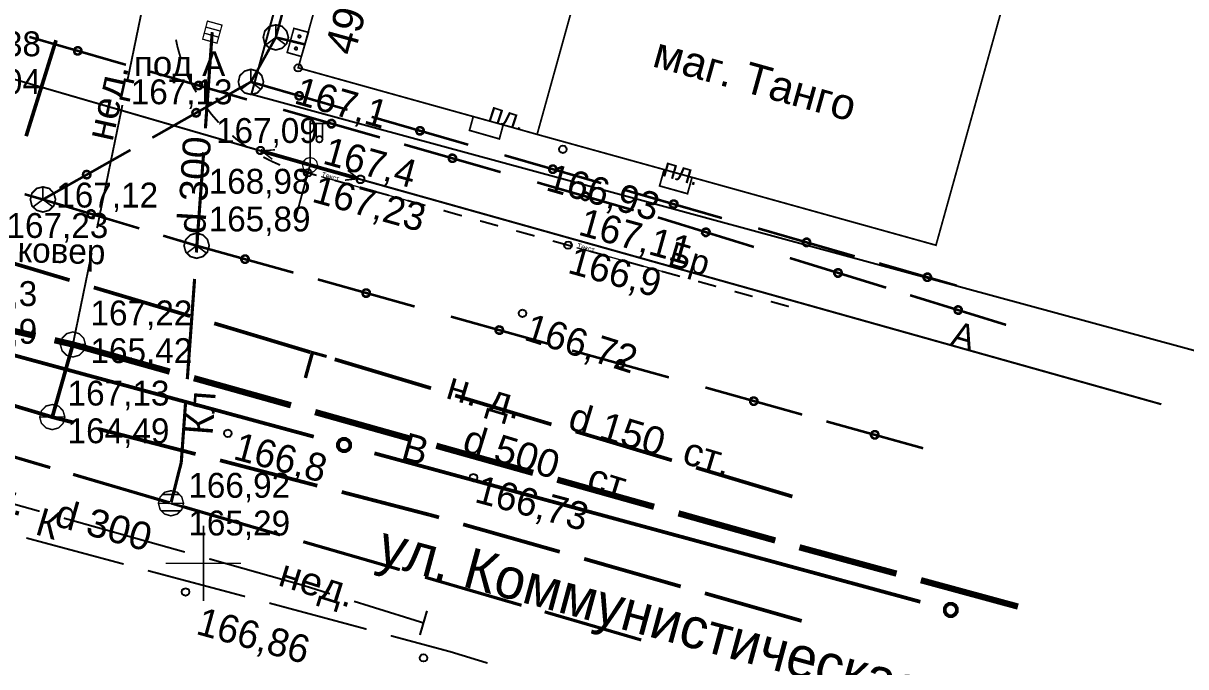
# Model space of a CAD drawing. Extents: x -2634 to -2115, y -2142 to -1393.
# Drawn here: x -2207.16 to -2160.94, y -1604.12 to -1578.51 of the extents above; entities that cross this region are included whole.
import ezdxf

# ---------------------------------------------------------------- set-up
doc = ezdxf.new("R2010")
doc.units = 0
doc.header["$MEASUREMENT"] = 0
for name, color, linetype in [('500_Дополн-Бордюры__п', 7, 'Continuous'), ('500_Дороги-Проезжие_ч', 7, 'Continuous'), ('500_Линии_-Линии_связ', 7, 'Continuous'), ('500_Линии_-ЛЭП_провод', 7, 'Continuous'), ('500_Линии_-Смотровые_', 7, 'Continuous'), ('500_Линии_-Сооружения', 7, 'Continuous'), ('500_Линии_-Фонари_час', 7, 'Continuous'), ('500_Объект-Опоры', 7, 'Continuous'), ('500_Рельеф-Высотные_о', 7, 'Continuous'), ('500_Строен-Дополнения', 7, 'Continuous'), ('500_Строен-Здания', 7, 'Continuous'), ('500_Трубоп-Водопровод', 7, 'Continuous'), ('500_Трубоп-Газопровод', 7, 'Continuous'), ('500_Трубоп-Канализаци', 7, 'Continuous'), ('500_Трубоп-Смотровые_', 7, 'Continuous'), ('500_Улицы-Улицы_и_их', 7, 'Continuous'), ('ЗАЯВКИ-Условные_з', 7, 'Continuous'), ('Красные_ли-Красные_ли', 7, 'Continuous'), ('Красные_ли-Оси_улиц_к', 7, 'Continuous')]:
    doc.layers.add(name, color=color, linetype=linetype)
doc.styles.add('TARIAL', font='Arial')

msp = doc.modelspace()

# ---------------------------------------------------------------- linework, layer by layer
at = {"layer": '500_Дополн-Бордюры__п', "color": 1, "const_width": 0.075}
for points in [[(-2201.03, -1579.45), (-2201.09, -1579.16)], [(-2200.91, -1579.87), (-2201.03, -1579.45)], [(-2200.9, -1579.89), (-2200.91, -1579.87)], [(-2200.59, -1580.67), (-2200.63, -1580.59)], [(-2200.4, -1581.06), (-2200.59, -1580.67)], [(-2200.28, -1581.25), (-2200.4, -1581.06)], [(-2199.67, -1582.14), (-2199.87, -1581.88)], [(-2199.39, -1582.46), (-2199.67, -1582.14)], [(-2198.76, -1583.06), (-2198.85, -1582.98)], [(-2198.42, -1583.33), (-2198.76, -1583.06)], [(-2198.26, -1583.44), (-2198.42, -1583.33)], [(-2197.31, -1583.99), (-2197.62, -1583.83)], [(-2196.95, -1584.15), (-2197.31, -1583.99)], [(-2195.5, -1584.56), (-2196.23, -1584.36)], [(-2194.06, -1584.96), (-2194.78, -1584.76)], [(-2192.61, -1585.36), (-2193.34, -1585.16)], [(-2191.17, -1585.76), (-2191.89, -1585.56)], [(-2189.72, -1586.17), (-2190.45, -1585.96)], [(-2188.28, -1586.57), (-2189, -1586.37)], [(-2186.83, -1586.97), (-2187.56, -1586.77)], [(-2185.39, -1587.37), (-2186.11, -1587.17)], [(-2183.94, -1587.77), (-2184.66, -1587.57)], [(-2182.5, -1588.18), (-2183.22, -1587.98)], [(-2181.05, -1588.58), (-2181.77, -1588.38)], [(-2179.61, -1588.98), (-2180.33, -1588.78)], [(-2178.16, -1589.38), (-2178.88, -1589.18)], [(-2176.72, -1589.78), (-2177.44, -1589.58)]]:
    msp.add_lwpolyline(points, dxfattribs=at)
at = {"layer": '500_Линии_-Линии_связ', "color": 6}
for p, q in [((-2225.5, -1575.51), (-2195.76, -1584.15)), ((-2195.76, -1584.15), (-2161.92, -1593.66))]:
    msp.add_line(p, q, dxfattribs=at)
at = {"layer": '500_Линии_-Линии_связ', "color": 0}
for points, const_width in [([(-2197.12, -1579.07), (-2196.08, -1575.2)], 0.1), ([(-2206.92, -1579.05), (-2203.08, -1580.16)], 0.1), ([(-2198.11, -1580.84), (-2197.12, -1579.07)], 0.1), ([(-2197.12, -1579.07), (-2197.49, -1579.72)], 0.1), ([(-2197.12, -1579.07), (-2195.96, -1579.35)], 0.1), ([(-2195.96, -1579.35), (-2196.69, -1579.17)], 0.1), ([(-2202.11, -1580.43), (-2198.27, -1581.54)], 0.1), ([(-2198.11, -1580.84), (-2198.77, -1581.21)], 0.1), ([(-2198.11, -1580.84), (-2194.27, -1581.95)], 0.1), ([(-2202.03, -1583.06), (-2198.55, -1581.09)], 0.1), ([(-2196.83, -1581.95), (-2192.98, -1583.05)], 0.1), ([(-2193.31, -1582.23), (-2189.47, -1583.34)], 0.1), ([(-2206.38, -1585.52), (-2202.9, -1583.55)], 0.1), ([(-2195.81, -1584.13), (-2197.73, -1583.58)], 0.15), ([(-2192.02, -1583.33), (-2188.18, -1584.43)], 0.1), ([(-2195.76, -1584.15), (-2193.84, -1584.69)], 0.15), ([(-2188.03, -1583.76), (-2184.18, -1584.87)], 0.1), ([(-2186.73, -1584.84), (-2182.89, -1585.95)], 0.1), ([(-2206.38, -1585.52), (-2207.11, -1585.31)], 0.1), ([(-2206.45, -1585.5), (-2206.38, -1585.52)], 0.1), ([(-2206.38, -1585.52), (-2202.55, -1586.67)], 0.1), ([(-2183.22, -1585.15), (-2179.38, -1586.26)], 0.1), ([(-2181.93, -1586.23), (-2178.11, -1587.41)], 0.1), ([(-2201.6, -1586.96), (-2200.27, -1587.36)], 0.1), ([(-2177.94, -1586.67), (-2174.1, -1587.78)], 0.1), ([(-2200.27, -1587.36), (-2200.99, -1587.14)], 0.1), ([(-2200.27, -1587.36), (-2196.42, -1588.43)], 0.1), ([(-2176.68, -1587.85), (-2172.85, -1589.03)], 0.1), ([(-2173.13, -1588.06), (-2170.04, -1588.95)], 0.1), ([(-2195.45, -1588.7), (-2191.6, -1589.78)], 0.1), ([(-2171.9, -1589.33), (-2168.08, -1590.51)], 0.1), ([(-2190.16, -1590.18), (-2186.3, -1591.26)], 0.1), ([(-2185.34, -1591.53), (-2181.49, -1592.6)], 0.1), ([(-2180.04, -1593), (-2176.19, -1594.08)], 0.1), ([(-2175.23, -1594.35), (-2171.38, -1595.42)], 0.1)]:
    msp.add_lwpolyline(points, dxfattribs=dict(at, const_width=const_width))
at = {"layer": '500_Линии_-Линии_связ', "color": 0, "const_width": 0.1}
for points in [[(-2204.96, -1579.46), (-2204.89, -1579.5), (-2204.85, -1579.57), (-2204.85, -1579.65), (-2204.89, -1579.71), (-2204.96, -1579.75), (-2205.04, -1579.75), (-2205.11, -1579.71), (-2205.14, -1579.64), (-2205.14, -1579.56), (-2205.1, -1579.5), (-2205.03, -1579.46)], [(-2200.15, -1580.84), (-2200.08, -1580.88), (-2200.05, -1580.95), (-2200.05, -1581.03), (-2200.09, -1581.09), (-2200.16, -1581.13), (-2200.23, -1581.13), (-2200.3, -1581.09), (-2200.34, -1581.02), (-2200.34, -1580.94), (-2200.3, -1580.88), (-2200.23, -1580.84)], [(-2196.15, -1581.25), (-2196.08, -1581.29), (-2196.05, -1581.36), (-2196.05, -1581.44), (-2196.09, -1581.51), (-2196.16, -1581.54), (-2196.23, -1581.54), (-2196.3, -1581.5), (-2196.34, -1581.43), (-2196.34, -1581.36), (-2196.3, -1581.29), (-2196.23, -1581.25)], [(-2200.36, -1581.94), (-2200.29, -1581.92), (-2200.21, -1581.94), (-2200.16, -1582), (-2200.14, -1582.07), (-2200.16, -1582.15), (-2200.22, -1582.2), (-2200.29, -1582.22), (-2200.37, -1582.2), (-2200.42, -1582.15), (-2200.44, -1582.07), (-2200.42, -1582)], [(-2194.86, -1582.36), (-2194.8, -1582.4), (-2194.76, -1582.46), (-2194.76, -1582.54), (-2194.8, -1582.61), (-2194.87, -1582.65), (-2194.95, -1582.65), (-2195.01, -1582.61), (-2195.05, -1582.54), (-2195.05, -1582.46), (-2195.01, -1582.39), (-2194.94, -1582.36)], [(-2191.35, -1582.64), (-2191.28, -1582.68), (-2191.24, -1582.75), (-2191.24, -1582.83), (-2191.28, -1582.89), (-2191.35, -1582.93), (-2191.43, -1582.93), (-2191.5, -1582.89), (-2191.53, -1582.82), (-2191.53, -1582.74), (-2191.49, -1582.68), (-2191.42, -1582.64)], [(-2190.06, -1583.74), (-2189.99, -1583.78), (-2189.95, -1583.84), (-2189.95, -1583.92), (-2189.99, -1583.99), (-2190.06, -1584.02), (-2190.14, -1584.02), (-2190.21, -1583.98), (-2190.24, -1583.92), (-2190.24, -1583.84), (-2190.2, -1583.77), (-2190.14, -1583.73)], [(-2186.06, -1584.17), (-2186, -1584.21), (-2185.96, -1584.28), (-2185.96, -1584.35), (-2186, -1584.42), (-2186.07, -1584.46), (-2186.15, -1584.46), (-2186.21, -1584.42), (-2186.25, -1584.35), (-2186.25, -1584.27), (-2186.21, -1584.2), (-2186.14, -1584.17)], [(-2204.72, -1584.4), (-2204.64, -1584.38), (-2204.57, -1584.4), (-2204.51, -1584.46), (-2204.49, -1584.53), (-2204.51, -1584.61), (-2204.57, -1584.66), (-2204.64, -1584.68), (-2204.72, -1584.66), (-2204.77, -1584.61), (-2204.79, -1584.53), (-2204.77, -1584.46)], [(-2184.77, -1585.25), (-2184.7, -1585.29), (-2184.67, -1585.36), (-2184.67, -1585.44), (-2184.71, -1585.5), (-2184.78, -1585.54), (-2184.85, -1585.54), (-2184.92, -1585.5), (-2184.96, -1585.43), (-2184.96, -1585.35), (-2184.92, -1585.29), (-2184.85, -1585.25)], [(-2181.26, -1585.56), (-2181.19, -1585.6), (-2181.15, -1585.66), (-2181.16, -1585.74), (-2181.2, -1585.81), (-2181.26, -1585.85), (-2181.34, -1585.84), (-2181.41, -1585.8), (-2181.45, -1585.74), (-2181.44, -1585.66), (-2181.4, -1585.59), (-2181.34, -1585.56)], [(-2204.43, -1585.95), (-2204.36, -1585.99), (-2204.32, -1586.06), (-2204.33, -1586.14), (-2204.37, -1586.2), (-2204.43, -1586.24), (-2204.51, -1586.24), (-2204.58, -1586.2), (-2204.61, -1586.13), (-2204.61, -1586.05), (-2204.57, -1585.98), (-2204.5, -1585.95)], [(-2179.98, -1586.68), (-2179.91, -1586.72), (-2179.87, -1586.79), (-2179.88, -1586.87), (-2179.92, -1586.93), (-2179.99, -1586.97), (-2180.06, -1586.97), (-2180.13, -1586.92), (-2180.17, -1586.86), (-2180.16, -1586.78), (-2180.12, -1586.71), (-2180.05, -1586.68)], [(-2175.98, -1587.08), (-2175.91, -1587.12), (-2175.87, -1587.19), (-2175.87, -1587.27), (-2175.91, -1587.34), (-2175.98, -1587.37), (-2176.06, -1587.37), (-2176.12, -1587.33), (-2176.16, -1587.26), (-2176.16, -1587.19), (-2176.12, -1587.12), (-2176.05, -1587.08)], [(-2198.3, -1587.75), (-2198.24, -1587.79), (-2198.2, -1587.86), (-2198.2, -1587.94), (-2198.24, -1588), (-2198.31, -1588.04), (-2198.38, -1588.04), (-2198.45, -1588), (-2198.49, -1587.93), (-2198.49, -1587.86), (-2198.45, -1587.79), (-2198.38, -1587.75)], [(-2174.72, -1588.3), (-2174.65, -1588.34), (-2174.62, -1588.41), (-2174.62, -1588.49), (-2174.66, -1588.55), (-2174.73, -1588.59), (-2174.81, -1588.59), (-2174.87, -1588.55), (-2174.91, -1588.48), (-2174.91, -1588.4), (-2174.87, -1588.33), (-2174.8, -1588.3)], [(-2171.17, -1588.47), (-2171.11, -1588.51), (-2171.07, -1588.58), (-2171.07, -1588.66), (-2171.11, -1588.72), (-2171.18, -1588.76), (-2171.25, -1588.76), (-2171.32, -1588.72), (-2171.36, -1588.65), (-2171.36, -1588.57), (-2171.32, -1588.51), (-2171.25, -1588.47)], [(-2193.49, -1589.1), (-2193.42, -1589.14), (-2193.38, -1589.2), (-2193.38, -1589.28), (-2193.42, -1589.35), (-2193.49, -1589.39), (-2193.57, -1589.39), (-2193.64, -1589.35), (-2193.67, -1589.28), (-2193.67, -1589.2), (-2193.63, -1589.13), (-2193.57, -1589.1)], [(-2169.94, -1589.78), (-2169.88, -1589.82), (-2169.84, -1589.89), (-2169.84, -1589.96), (-2169.89, -1590.03), (-2169.95, -1590.07), (-2170.03, -1590.06), (-2170.1, -1590.02), (-2170.13, -1589.95), (-2170.13, -1589.87), (-2170.09, -1589.81), (-2170.02, -1589.77)], [(-2188.19, -1590.58), (-2188.12, -1590.61), (-2188.09, -1590.68), (-2188.09, -1590.76), (-2188.13, -1590.83), (-2188.19, -1590.86), (-2188.27, -1590.86), (-2188.34, -1590.82), (-2188.38, -1590.76), (-2188.38, -1590.68), (-2188.34, -1590.61), (-2188.27, -1590.57)], [(-2183.37, -1591.92), (-2183.31, -1591.96), (-2183.27, -1592.03), (-2183.27, -1592.1), (-2183.31, -1592.17), (-2183.38, -1592.21), (-2183.46, -1592.21), (-2183.52, -1592.17), (-2183.56, -1592.1), (-2183.56, -1592.02), (-2183.52, -1591.96), (-2183.45, -1591.92)], [(-2178.08, -1593.4), (-2178.01, -1593.44), (-2177.97, -1593.5), (-2177.97, -1593.58), (-2178.01, -1593.65), (-2178.08, -1593.69), (-2178.16, -1593.69), (-2178.22, -1593.65), (-2178.26, -1593.58), (-2178.26, -1593.5), (-2178.22, -1593.43), (-2178.15, -1593.4)], [(-2173.26, -1594.74), (-2173.19, -1594.78), (-2173.16, -1594.85), (-2173.16, -1594.93), (-2173.2, -1594.99), (-2173.26, -1595.03), (-2173.34, -1595.03), (-2173.41, -1594.99), (-2173.45, -1594.92), (-2173.45, -1594.85), (-2173.41, -1594.78), (-2173.34, -1594.74)]]:
    msp.add_lwpolyline(points, close=True, dxfattribs=at)
at = {"layer": '500_Линии_-Линии_связ', "color": 0}
for points in [[(-2197.77, -1583.72), (-2197.84, -1583.68), (-2197.88, -1583.61), (-2197.88, -1583.53), (-2197.83, -1583.47), (-2197.77, -1583.43), (-2197.69, -1583.43), (-2197.62, -1583.47), (-2197.59, -1583.54), (-2197.59, -1583.62), (-2197.63, -1583.68), (-2197.7, -1583.72)], [(-2193.71, -1584.56), (-2193.64, -1584.6), (-2193.61, -1584.67), (-2193.61, -1584.75), (-2193.65, -1584.83), (-2193.72, -1584.87), (-2193.8, -1584.87), (-2193.86, -1584.83), (-2193.9, -1584.76), (-2193.9, -1584.67), (-2193.86, -1584.6), (-2193.79, -1584.56)]]:
    msp.add_lwpolyline(points, close=True, dxfattribs=at)
at = {"layer": '500_Линии_-ЛЭП_провод', "color": 253, "const_width": 0.07}
for points in [[(-2225.5, -1575.51), (-2195.76, -1584.15)], [(-2195.76, -1584.15), (-2161.92, -1593.66)]]:
    msp.add_lwpolyline(points, dxfattribs=at)
at = {"layer": '500_Линии_-ЛЭП_провод', "color": 0}
for points, const_width in [([(-2197.15, -1583.54), (-2197.68, -1583.59)], 0.06), ([(-2195.76, -1584.15), (-2197.68, -1583.59)], 0.06), ([(-2197.26, -1583.92), (-2197.68, -1583.59)], 0.06), ([(-2195.76, -1584.15), (-2193.84, -1584.69)], 0.065), ([(-2194.26, -1584.36), (-2193.84, -1584.69)], 0.065), ([(-2194.37, -1584.75), (-2193.84, -1584.69)], 0.065)]:
    msp.add_lwpolyline(points, dxfattribs=dict(at, const_width=const_width))
at = {"layer": '500_Линии_-Смотровые_', "color": 0, "const_width": 0.07}
for points in [[(-2197.12, -1578.57), (-2196.87, -1578.63), (-2196.69, -1578.82), (-2196.62, -1579.07), (-2196.69, -1579.32), (-2196.87, -1579.5), (-2197.12, -1579.57), (-2197.37, -1579.5), (-2197.56, -1579.32), (-2197.62, -1579.07), (-2197.56, -1578.82), (-2197.37, -1578.63)], [(-2197.12, -1579.02), (-2197.12, -1579.02), (-2197.12, -1579.02), (-2197.12, -1579.02), (-2197.12, -1579.02), (-2197.12, -1579.02), (-2197.12, -1579.02), (-2197.12, -1579.02), (-2197.12, -1579.02), (-2197.12, -1579.02), (-2197.12, -1579.02), (-2197.12, -1579.02)], [(-2198.11, -1580.34), (-2197.86, -1580.41), (-2197.68, -1580.59), (-2197.61, -1580.84), (-2197.68, -1581.09), (-2197.86, -1581.28), (-2198.11, -1581.34), (-2198.36, -1581.28), (-2198.55, -1581.09), (-2198.61, -1580.84), (-2198.55, -1580.59), (-2198.36, -1580.41)], [(-2198.11, -1580.79), (-2198.11, -1580.79), (-2198.11, -1580.79), (-2198.11, -1580.79), (-2198.11, -1580.79), (-2198.11, -1580.79), (-2198.11, -1580.79), (-2198.11, -1580.79), (-2198.11, -1580.79), (-2198.11, -1580.79), (-2198.11, -1580.79), (-2198.11, -1580.79)], [(-2206.38, -1585.02), (-2206.13, -1585.08), (-2205.95, -1585.27), (-2205.88, -1585.52), (-2205.95, -1585.77), (-2206.13, -1585.95), (-2206.38, -1586.02), (-2206.63, -1585.95), (-2206.82, -1585.77), (-2206.88, -1585.52), (-2206.82, -1585.27), (-2206.63, -1585.08)], [(-2206.38, -1585.47), (-2206.38, -1585.47), (-2206.38, -1585.47), (-2206.38, -1585.47), (-2206.38, -1585.47), (-2206.38, -1585.47), (-2206.38, -1585.47), (-2206.38, -1585.47), (-2206.38, -1585.47), (-2206.38, -1585.47), (-2206.38, -1585.47), (-2206.38, -1585.47)], [(-2200.27, -1586.86), (-2200.02, -1586.93), (-2199.84, -1587.11), (-2199.77, -1587.36), (-2199.84, -1587.61), (-2200.02, -1587.79), (-2200.27, -1587.86), (-2200.52, -1587.79), (-2200.7, -1587.61), (-2200.77, -1587.36), (-2200.7, -1587.11), (-2200.52, -1586.93)], [(-2200.27, -1587.31), (-2200.27, -1587.31), (-2200.27, -1587.31), (-2200.27, -1587.31), (-2200.27, -1587.31), (-2200.27, -1587.31), (-2200.27, -1587.31), (-2200.27, -1587.31), (-2200.27, -1587.31), (-2200.27, -1587.31), (-2200.27, -1587.31), (-2200.27, -1587.31)]]:
    msp.add_lwpolyline(points, close=True, dxfattribs=at)
at = {"layer": '500_Линии_-Смотровые_', "color": 0, "const_width": 0.065}
for points in [[(-2197.12, -1578.57), (-2197.12, -1579.07)], [(-2197.52, -1579.37), (-2197.12, -1579.07)], [(-2197.12, -1579.07), (-2196.72, -1579.37)], [(-2198.11, -1580.34), (-2198.11, -1580.84)], [(-2198.51, -1581.14), (-2198.11, -1580.84)], [(-2198.11, -1580.84), (-2197.71, -1581.14)], [(-2206.38, -1585.02), (-2206.38, -1585.52)], [(-2206.78, -1585.82), (-2206.38, -1585.52)], [(-2206.38, -1585.52), (-2205.98, -1585.82)], [(-2200.27, -1586.86), (-2200.27, -1587.36)], [(-2200.67, -1587.66), (-2200.27, -1587.36)], [(-2200.27, -1587.36), (-2199.87, -1587.66)]]:
    msp.add_lwpolyline(points, dxfattribs=at)
at = {"layer": '500_Линии_-Сооружения', "color": 0}
for points, const_width in [([(-2196.1, -1579.83), (-2196.67, -1579.67), (-2196.4, -1578.71), (-2195.82, -1578.87)], 0.065), ([(-2196.23, -1579.02), (-2196.22, -1578.99), (-2196.19, -1578.98), (-2196.17, -1578.98), (-2196.15, -1579), (-2196.13, -1579.02), (-2196.13, -1579.04), (-2196.15, -1579.07), (-2196.17, -1579.08), (-2196.19, -1579.08), (-2196.22, -1579.07), (-2196.23, -1579.04)], 0.07), ([(-2196.36, -1579.5), (-2196.35, -1579.48), (-2196.33, -1579.46), (-2196.3, -1579.46), (-2196.28, -1579.48), (-2196.27, -1579.5), (-2196.27, -1579.52), (-2196.28, -1579.55), (-2196.3, -1579.56), (-2196.33, -1579.56), (-2196.35, -1579.55), (-2196.37, -1579.52)], 0.07)]:
    msp.add_lwpolyline(points, close=True, dxfattribs=dict(at, const_width=const_width))
at = {"layer": '500_Линии_-Фонари_час', "color": 0, "const_width": 0.065}
for points in [[(-2195.76, -1584.15), (-2195.76, -1582.4)], [(-2195.01, -1582.5), (-2195.76, -1582.5)], [(-2195.51, -1583.15), (-2195.51, -1582.5)], [(-2195.26, -1583.15), (-2195.26, -1582.5)], [(-2195.51, -1583.12), (-2195.51, -1583)], [(-2195.51, -1583.1), (-2195.51, -1583.1)], [(-2195.26, -1583.12), (-2195.26, -1583)], [(-2195.26, -1583.12), (-2195.26, -1583)]]:
    msp.add_lwpolyline(points, dxfattribs=at)
at = {"layer": '500_Линии_-Фонари_час', "color": 0, "const_width": 0.07}
msp.add_lwpolyline([(-2195.51, -1583.12), (-2195.5, -1583.06), (-2195.45, -1583.01), (-2195.39, -1583), (-2195.32, -1583.01), (-2195.28, -1583.06), (-2195.26, -1583.12), (-2195.28, -1583.18), (-2195.32, -1583.23), (-2195.39, -1583.25), (-2195.45, -1583.23), (-2195.5, -1583.18)], close=True, dxfattribs=at)
at = {"layer": '500_Объект-Опоры', "color": 0, "const_width": 0.075}
msp.add_lwpolyline([(-2195.76, -1584.15), (-2196.34, -1586.27)], dxfattribs=at)
at = {"layer": '500_Объект-Опоры', "color": 1, "const_width": 0.05}
msp.add_lwpolyline([(-2195.76, -1583.85), (-2195.61, -1583.89), (-2195.5, -1584), (-2195.46, -1584.15), (-2195.5, -1584.3), (-2195.61, -1584.41), (-2195.76, -1584.45), (-2195.91, -1584.41), (-2196.02, -1584.3), (-2196.06, -1584.15), (-2196.02, -1584), (-2195.91, -1583.89)], close=True, dxfattribs=at)
at = {"layer": '500_Рельеф-Высотные_о', "color": 0}
for points in [[(-2196.23, -1580.13), (-2196.15, -1580.15), (-2196.1, -1580.21), (-2196.08, -1580.28), (-2196.1, -1580.36), (-2196.15, -1580.41), (-2196.23, -1580.43), (-2196.3, -1580.41), (-2196.36, -1580.36), (-2196.38, -1580.28), (-2196.36, -1580.21), (-2196.3, -1580.15)], [(-2185.71, -1583.37), (-2185.63, -1583.39), (-2185.58, -1583.45), (-2185.56, -1583.52), (-2185.58, -1583.6), (-2185.63, -1583.65), (-2185.71, -1583.67), (-2185.78, -1583.65), (-2185.84, -1583.6), (-2185.86, -1583.52), (-2185.84, -1583.45), (-2185.78, -1583.39)], [(-2195.85, -1584.31), (-2195.77, -1584.33), (-2195.72, -1584.39), (-2195.7, -1584.46), (-2195.72, -1584.54), (-2195.77, -1584.59), (-2195.85, -1584.61), (-2195.92, -1584.59), (-2195.98, -1584.54), (-2196, -1584.46), (-2195.98, -1584.39), (-2195.92, -1584.33)], [(-2185.5, -1587.19), (-2185.42, -1587.21), (-2185.37, -1587.27), (-2185.35, -1587.34), (-2185.37, -1587.42), (-2185.42, -1587.47), (-2185.5, -1587.49), (-2185.57, -1587.47), (-2185.63, -1587.42), (-2185.65, -1587.34), (-2185.63, -1587.27), (-2185.57, -1587.21)], [(-2187.31, -1589.9), (-2187.24, -1589.92), (-2187.18, -1589.98), (-2187.16, -1590.05), (-2187.18, -1590.13), (-2187.24, -1590.18), (-2187.31, -1590.2), (-2187.39, -1590.18), (-2187.44, -1590.13), (-2187.46, -1590.05), (-2187.44, -1589.98), (-2187.39, -1589.92)], [(-2199.03, -1594.68), (-2198.95, -1594.7), (-2198.9, -1594.75), (-2198.88, -1594.83), (-2198.9, -1594.9), (-2198.95, -1594.96), (-2199.03, -1594.98), (-2199.1, -1594.96), (-2199.16, -1594.9), (-2199.18, -1594.83), (-2199.16, -1594.75), (-2199.1, -1594.7)], [(-2189.26, -1596.44), (-2189.19, -1596.46), (-2189.13, -1596.51), (-2189.11, -1596.59), (-2189.13, -1596.66), (-2189.19, -1596.72), (-2189.26, -1596.74), (-2189.34, -1596.72), (-2189.39, -1596.66), (-2189.41, -1596.59), (-2189.39, -1596.51), (-2189.34, -1596.46)], [(-2200.71, -1600.99), (-2200.63, -1601.01), (-2200.58, -1601.06), (-2200.56, -1601.14), (-2200.58, -1601.21), (-2200.63, -1601.27), (-2200.71, -1601.29), (-2200.78, -1601.27), (-2200.84, -1601.21), (-2200.86, -1601.14), (-2200.84, -1601.06), (-2200.78, -1601.01)], [(-2191.25, -1603.61), (-2191.18, -1603.63), (-2191.12, -1603.69), (-2191.1, -1603.76), (-2191.12, -1603.84), (-2191.18, -1603.89), (-2191.25, -1603.91), (-2191.33, -1603.89), (-2191.38, -1603.84), (-2191.4, -1603.76), (-2191.38, -1603.69), (-2191.33, -1603.63)]]:
    msp.add_lwpolyline(points, close=True, dxfattribs=at)
at = {"layer": '500_Рельеф-Высотные_о', "color": 0, "const_width": 0.05}
for points in [[(-2195.32, -1584.61), (-2191.28, -1585.73)], [(-2185.16, -1587.44), (-2181.11, -1588.56)]]:
    msp.add_lwpolyline(points, dxfattribs=at)
at = {"layer": '500_Строен-Дополнения', "color": 0, "const_width": 0.07}
for points in [[(-2189.27, -1582.22), (-2188.08, -1582.55), (-2188.23, -1583.11), (-2189.42, -1582.77)], [(-2181.68, -1584.33), (-2180.57, -1584.64), (-2180.75, -1585.29), (-2181.86, -1584.98)]]:
    msp.add_lwpolyline(points, close=True, dxfattribs=at)
at = {"layer": '500_Строен-Здания', "color": 0, "const_width": 0.07}
for points in [[(-2196.23, -1580.28), (-2195.48, -1577.6), (-2193.72, -1571.33), (-2193.33, -1569.9), (-2190.8, -1560.81), (-2181.3, -1563.46), (-2182.57, -1567.95), (-2186.73, -1582.93), (-2188.08, -1582.55), (-2189.27, -1582.22)], [(-2186.73, -1582.93), (-2181.68, -1584.33), (-2170.87, -1587.34), (-2166.7, -1572.37), (-2182.57, -1567.95)]]:
    msp.add_lwpolyline(points, close=True, dxfattribs=at)
at = {"layer": '500_Трубоп-Водопровод', "color": 94}
for points, const_width in [([(-2202.01, -1575.88), (-2203.02, -1580.78)], 0.075), ([(-2203.22, -1581.76), (-2204.23, -1586.66)], 0.075), ([(-2204.44, -1587.64), (-2205.19, -1591.29)], 0.075), ([(-2210.58, -1590.06), (-2206.68, -1590.95)], 0.25), ([(-2205.19, -1591.29), (-2205.04, -1590.55)], 0.075), ([(-2205.19, -1591.29), (-2205.92, -1591.12)], 0.25), ([(-2205.71, -1591.17), (-2205.19, -1591.29)], 0.25), ([(-2206.01, -1594.18), (-2205.19, -1591.29)], 0.15), ([(-2205.19, -1591.29), (-2205.29, -1591.63)], 0.15), ([(-2205.19, -1591.29), (-2201.34, -1592.37)], 0.25), ([(-2200.38, -1592.63), (-2196.52, -1593.71)], 0.25), ([(-2209.32, -1593.19), (-2206.01, -1594.18)], 0.15), ([(-2195.56, -1593.98), (-2191.71, -1595.06)], 0.25), ([(-2206.01, -1594.18), (-2206.35, -1594.08)], 0.15), ([(-2205.15, -1594.4), (-2206.01, -1594.18)], 0.15), ([(-2206.01, -1594.18), (-2205.67, -1594.27)], 0.15), ([(-2200.31, -1595.65), (-2204.18, -1594.65)], 0.15), ([(-2190.74, -1595.32), (-2186.89, -1596.4)], 0.25), ([(-2195.47, -1596.91), (-2199.34, -1595.9)], 0.15), ([(-2185.93, -1596.67), (-2182.08, -1597.75)], 0.25), ([(-2191, -1598.07), (-2194.5, -1597.16)], 0.15), ([(-2190.63, -1598.17), (-2191, -1598.07)], 0.15), ([(-2181.11, -1598.01), (-2177.26, -1599.09)], 0.25), ([(-2185.83, -1599.54), (-2189.67, -1598.45)], 0.15), ([(-2176.3, -1599.36), (-2172.44, -1600.41)], 0.25), ([(-2181.02, -1600.92), (-2184.86, -1599.82)], 0.15), ([(-2171.47, -1600.67), (-2167.61, -1601.72)], 0.25), ([(-2176.21, -1602.29), (-2180.06, -1601.19)], 0.15)]:
    msp.add_lwpolyline(points, dxfattribs=dict(at, const_width=const_width))
at = {"layer": '500_Трубоп-Газопровод', "color": 5, "const_width": 0.15}
for points in [[(-2207.05, -1583), (-2205.86, -1579.18)], [(-2205.32, -1588.73), (-2208.53, -1587.77)], [(-2200.53, -1590.16), (-2204.36, -1589.02)], [(-2199.13, -1590.58), (-2199.57, -1590.45)], [(-2195.74, -1591.6), (-2199.13, -1590.58)], [(-2190.95, -1593.03), (-2194.78, -1591.88)], [(-2186.16, -1594.47), (-2189.99, -1593.32)], [(-2181.37, -1595.9), (-2185.2, -1594.75)], [(-2176.58, -1597.34), (-2180.41, -1596.19)]]:
    msp.add_lwpolyline(points, dxfattribs=at)
at = {"layer": '500_Трубоп-Канализаци', "color": 32}
for points, const_width in [([(-2199.92, -1582.69), (-2199.65, -1578.86)], 0.125), ([(-2199.65, -1578.86), (-2199.7, -1579.61)], 0.1), ([(-2200.28, -1587.63), (-2199.99, -1583.64)], 0.125), ([(-2200.64, -1592.67), (-2200.35, -1588.68)], 0.125), ([(-2200.88, -1595.98), (-2200.71, -1593.61)], 0.125), ([(-2206.09, -1596.19), (-2209.92, -1595.06)], 0.125), ([(-2201.28, -1597.56), (-2200.88, -1595.98)], 0.125), ([(-2201.34, -1597.59), (-2205.18, -1596.46)], 0.125), ([(-2201.29, -1597.61), (-2200.57, -1597.82)], 0.1), ([(-2196.95, -1598.87), (-2200.79, -1597.75)], 0.125), ([(-2207.04, -1598.99), (-2203.17, -1600.03)], 0.075), ([(-2192.19, -1600.25), (-2196.03, -1599.14)], 0.125), ([(-2202.21, -1600.29), (-2198.34, -1601.32)], 0.075), ([(-2187.35, -1601.67), (-2191.19, -1600.55)], 0.125), ([(-2197.38, -1601.58), (-2193.51, -1602.62)], 0.075), ([(-2191.25, -1602.37), (-2191.96, -1602.15)], 0.075), ([(-2182.59, -1603.05), (-2186.43, -1601.93)], 0.125), ([(-2192.55, -1602.88), (-2190.17, -1603.52)], 0.075), ([(-2190.17, -1603.52), (-2188.7, -1603.97)], 0.075)]:
    msp.add_lwpolyline(points, dxfattribs=dict(at, const_width=const_width))
at = {"layer": '500_Трубоп-Канализаци', "color": 34, "const_width": 0.075}
for points in [[(-2211.33, -1596.58), (-2206.51, -1597.93)], [(-2205.55, -1598.2), (-2200.74, -1599.55)], [(-2199.77, -1599.82), (-2196.02, -1600.88)], [(-2196.02, -1600.88), (-2194.97, -1601.21)], [(-2194.01, -1601.51), (-2191.25, -1602.37)]]:
    msp.add_lwpolyline(points, dxfattribs=at)
at = {"layer": '500_Трубоп-Канализаци', "color": 0, "const_width": 0.085}
msp.add_lwpolyline([(-2191.39, -1602.85), (-2191.11, -1601.89)], dxfattribs=at)
at = {"layer": '500_Трубоп-Смотровые_', "color": 1, "const_width": 0.05}
msp.add_lwpolyline([(-2199.46, -1579.3), (-2200.03, -1579.14), (-2199.84, -1578.42), (-2199.26, -1578.58)], close=True, dxfattribs=at)
for points in [[(-2199.39, -1579.06), (-2199.97, -1578.9)], [(-2199.32, -1578.82), (-2199.9, -1578.66)]]:
    msp.add_lwpolyline(points, dxfattribs=at)
at = {"layer": '500_Трубоп-Смотровые_', "color": 0, "const_width": 0.06}
for points in [[(-2205.19, -1590.79), (-2204.94, -1590.86), (-2204.76, -1591.04), (-2204.69, -1591.29), (-2204.76, -1591.54), (-2204.94, -1591.72), (-2205.19, -1591.79), (-2205.44, -1591.72), (-2205.62, -1591.54), (-2205.69, -1591.29), (-2205.62, -1591.04), (-2205.44, -1590.86)], [(-2206.01, -1593.68), (-2205.76, -1593.74), (-2205.58, -1593.93), (-2205.51, -1594.18), (-2205.58, -1594.43), (-2205.76, -1594.61), (-2206.01, -1594.68), (-2206.26, -1594.61), (-2206.44, -1594.43), (-2206.51, -1594.18), (-2206.44, -1593.93), (-2206.26, -1593.74)], [(-2201.29, -1597.11), (-2201.04, -1597.17), (-2200.86, -1597.36), (-2200.79, -1597.61), (-2200.86, -1597.86), (-2201.04, -1598.04), (-2201.29, -1598.11), (-2201.54, -1598.04), (-2201.72, -1597.86), (-2201.79, -1597.61), (-2201.72, -1597.36), (-2201.54, -1597.17)]]:
    msp.add_lwpolyline(points, close=True, dxfattribs=at)
at = {"layer": '500_Трубоп-Смотровые_', "color": 0, "const_width": 0.055}
for points in [[(-2205.69, -1591.29), (-2204.69, -1591.29)], [(-2206.51, -1594.18), (-2205.51, -1594.18)], [(-2201.64, -1597.26), (-2200.94, -1597.26)], [(-2201.79, -1597.61), (-2200.79, -1597.61)], [(-2201.69, -1597.91), (-2200.89, -1597.91)]]:
    msp.add_lwpolyline(points, dxfattribs=at)
at = {"layer": 'ЗАЯВКИ-Условные_з', "color": 98, "const_width": 0.065}
for points in [[(-2200, -1601.5), (-2200, -1598.5)], [(-2198.5, -1600), (-2201.5, -1600)]]:
    msp.add_lwpolyline(points, dxfattribs=at)
at = {"layer": 'Красные_ли-Красные_ли', "color": 12}
for p, q in [((-2198.09, -1581.34), (-2163.316, -1454.296)), ((-2114.712, -1604.022), (-2198.09, -1581.34))]:
    msp.add_line(p, q, dxfattribs=at)
at = {"layer": 'Красные_ли-Оси_улиц_к', "color": 12, "const_width": 0.15}
for points in [[(-2212.97, -1590.24), (-2195.61, -1594.96)], [(-2193.2, -1595.62), (-2171.49, -1601.53)]]:
    msp.add_lwpolyline(points, dxfattribs=at)
for points in [[(-2206.47, -1592.01), (-2206.47, -1592.01), (-2206.47, -1592.01), (-2206.47, -1592.01), (-2206.47, -1592.01), (-2206.47, -1592.01), (-2206.47, -1592.01), (-2206.47, -1592.01), (-2206.47, -1592.01), (-2206.47, -1592.01), (-2206.47, -1592.01), (-2206.47, -1592.01)], [(-2194.34, -1595.05), (-2194.23, -1595.12), (-2194.16, -1595.23), (-2194.16, -1595.36), (-2194.23, -1595.47), (-2194.34, -1595.53), (-2194.47, -1595.53), (-2194.58, -1595.47), (-2194.65, -1595.36), (-2194.65, -1595.23), (-2194.58, -1595.11), (-2194.47, -1595.05)], [(-2182.34, -1598.57), (-2182.34, -1598.57), (-2182.34, -1598.57), (-2182.34, -1598.57), (-2182.34, -1598.57), (-2182.34, -1598.57), (-2182.34, -1598.57), (-2182.34, -1598.57), (-2182.34, -1598.57), (-2182.34, -1598.57), (-2182.34, -1598.57), (-2182.34, -1598.57)], [(-2170.22, -1601.61), (-2170.1, -1601.68), (-2170.04, -1601.79), (-2170.04, -1601.92), (-2170.11, -1602.03), (-2170.22, -1602.1), (-2170.35, -1602.1), (-2170.46, -1602.03), (-2170.52, -1601.92), (-2170.52, -1601.79), (-2170.46, -1601.68), (-2170.35, -1601.61)]]:
    msp.add_lwpolyline(points, close=True, dxfattribs=at)

# ---------------------------------------------------------------- texts
at = {"layer": '500_Дороги-Проезжие_ч', "color": 0}
for s, rotation, p in [('Бр', 343.52, (-2181.58, -1588.12)), ('А', 343.81, (-2170.33, -1591.29))]:
    msp.add_text(s, height=0.99, rotation=rotation, dxfattribs=at).set_placement(p)
at = {"layer": '500_Линии_-Смотровые_', "color": 5, "style": 'TARIAL'}
msp.add_text('под А', height=0.99, dxfattribs=at).set_placement((-2202.76, -1580.61))
at = {"layer": '500_Линии_-Смотровые_', "color": 0}
for s, p in [('167,13', (-2202.89, -1581.73)), ('167,09', (-2199.5, -1583.27)), ('168,98', (-2199.79, -1585.29)), ('167,12', (-2205.85, -1585.84)), ('165,89', (-2199.79, -1586.79))]:
    msp.add_text(s, height=0.99, dxfattribs=at).set_placement(p)
at = {"layer": '500_Рельеф-Высотные_о', "color": 214}
for s, rotation, p in [('167,1', 343.9, (-2196.44, -1581.68)), ('167,4', 344.45, (-2195.3, -1584.08)), ('166,93', 344.05, (-2186.43, -1585.14)), ('167,23', 344.45, (-2195.73, -1585.6)), ('167,11', 344.45, (-2185.14, -1586.91)), ('166,9', 344.45, (-2185.56, -1588.43)), ('166,72', 342.47, (-2187.3, -1591.09)), ('166,8', 345.11, (-2198.86, -1595.84)), ('166,73', 345.07, (-2189.26, -1597.55)), ('166,86', 344.53, (-2200.34, -1602.8))]:
    msp.add_text(s, height=1.11, rotation=rotation, dxfattribs=at).set_placement(p)
at = {"layer": '500_Рельеф-Высотные_о', "color": 0, "style": 'TARIAL'}
for p in [(-2195.32, -1584.61), (-2185.16, -1587.44)]:
    msp.add_text('Текст', height=0.2, rotation=344.45, dxfattribs=at).set_placement(p)
at = {"layer": '500_Строен-Дополнения', "color": 0, "style": 'TARIAL'}
for rotation, p in [(341.85, (-2188.72, -1582.35)), (343.65, (-2181.79, -1584.57))]:
    msp.add_text('пл. ', height=0.74, rotation=rotation, dxfattribs=at).set_placement(p)
at = {"layer": '500_Строен-Здания', "color": 214}
msp.add_text('49', height=1.23, rotation=74.62, dxfattribs=at).set_placement((-2194.01, -1579.84))
at = {"layer": '500_Строен-Здания', "color": 5, "style": 'TARIAL'}
msp.add_text('маг. Танго', height=1.23, rotation=344.44, dxfattribs=at).set_placement((-2182.2, -1580.21))
at = {"layer": '500_Трубоп-Водопровод', "color": 94, "style": 'TARIAL'}
for s, rotation, p in [('нед. ', 77.49, (-2203.62, -1583.25)), ('d 500   ст.', 342.88, (-2189.76, -1595.52))]:
    msp.add_text(s, height=1.11, rotation=rotation, dxfattribs=at).set_placement(p)
at = {"layer": '500_Трубоп-Водопровод', "color": 94}
msp.add_text('В', height=1.11, rotation=344.65, dxfattribs=at).set_placement((-2192.19, -1595.85))
at = {"layer": '500_Трубоп-Газопровод', "color": 5}
msp.add_text('Г', height=1.11, rotation=344.43, dxfattribs=at).set_placement((-2196.13, -1592.57))
at = {"layer": '500_Трубоп-Газопровод', "color": 5, "style": 'TARIAL'}
for s, p in [('н. д.', (-2190.41, -1593.41)), ('d 150  ст.', (-2185.56, -1594.64))]:
    msp.add_text(s, height=1.11, rotation=343.32, dxfattribs=at).set_placement(p)
at = {"layer": '500_Трубоп-Канализаци', "color": 14, "style": 'TARIAL'}
for s, rotation, p in [('  d 300', 86.41, (-2199.99, -1587.78)), ('ст.   d 300 ', 344.3, (-2209.07, -1597.62)), ('нед.', 342.63, (-2197.08, -1600.86))]:
    msp.add_text(s, height=1.11, rotation=rotation, dxfattribs=at).set_placement(p)
at = {"layer": '500_Трубоп-Канализаци', "color": 14}
for s, rotation, p in [('Кл', 85.6, (-2199.64, -1594.92)), ('К', 343.37, (-2206.74, -1598.83))]:
    msp.add_text(s, height=1.11, rotation=rotation, dxfattribs=at).set_placement(p)
at = {"layer": '500_Трубоп-Смотровые_', "color": 5}
for s, p in [('167,38', (-2210.51, -1579.82)), ('166,04', (-2210.51, -1581.32)), ('167,23', (-2207.83, -1587.05)), ('167,3', (-2209.92, -1589.76)), ('167,22', (-2204.49, -1590.53)), ('165,9', (-2209.92, -1591.26)), ('165,42', (-2204.49, -1592.03)), ('167,13', (-2205.4, -1593.72)), ('164,49', (-2205.4, -1595.22)), ('166,92', (-2200.6, -1597.39)), ('165,29', (-2200.6, -1598.89))]:
    msp.add_text(s, height=0.99, dxfattribs=at).set_placement(p)
msp.add_text('ковер', height=0.99, rotation=358.46, dxfattribs=at).set_placement((-2207.4, -1588.01))
at = {"layer": '500_Улицы-Улицы_и_их', "color": 0}
msp.add_text('ул. Коммунистическая', height=1.61, rotation=344.91, dxfattribs=at).set_placement((-2193.17, -1599.98))

doc.saveas('drawing.dxf')
